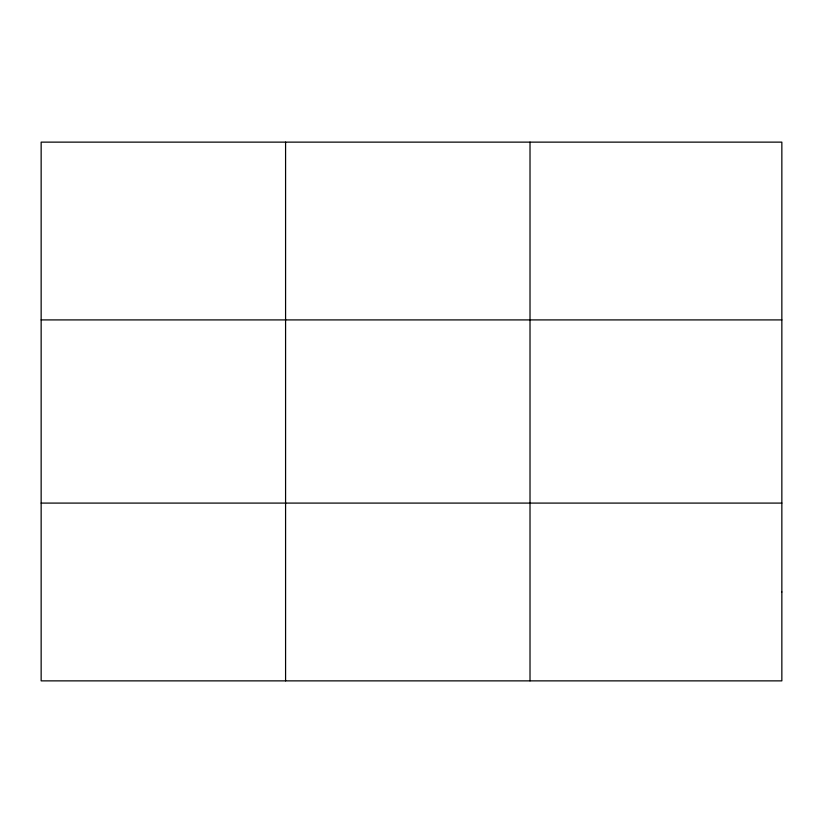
<?xml version="1.0" encoding="UTF-8"?>
<svg xmlns="http://www.w3.org/2000/svg" width="823" height="823" viewBox="0 0 823 823"><rect width="100%" height="100%" fill="white"/><g stroke="black" fill="none" stroke-linecap="round" stroke-linejoin="round"><path stroke-width="1.23" d="M285.581 680.868L285.581 142.132M530.012 680.868L530.012 142.132M41.15 319.91L781.85 319.91M41.15 503.09L781.85 503.09M781.85 591.984L781.85 680.868L41.15 680.868L41.15 142.132L781.85 142.132L781.85 591.984"/></g></svg>
